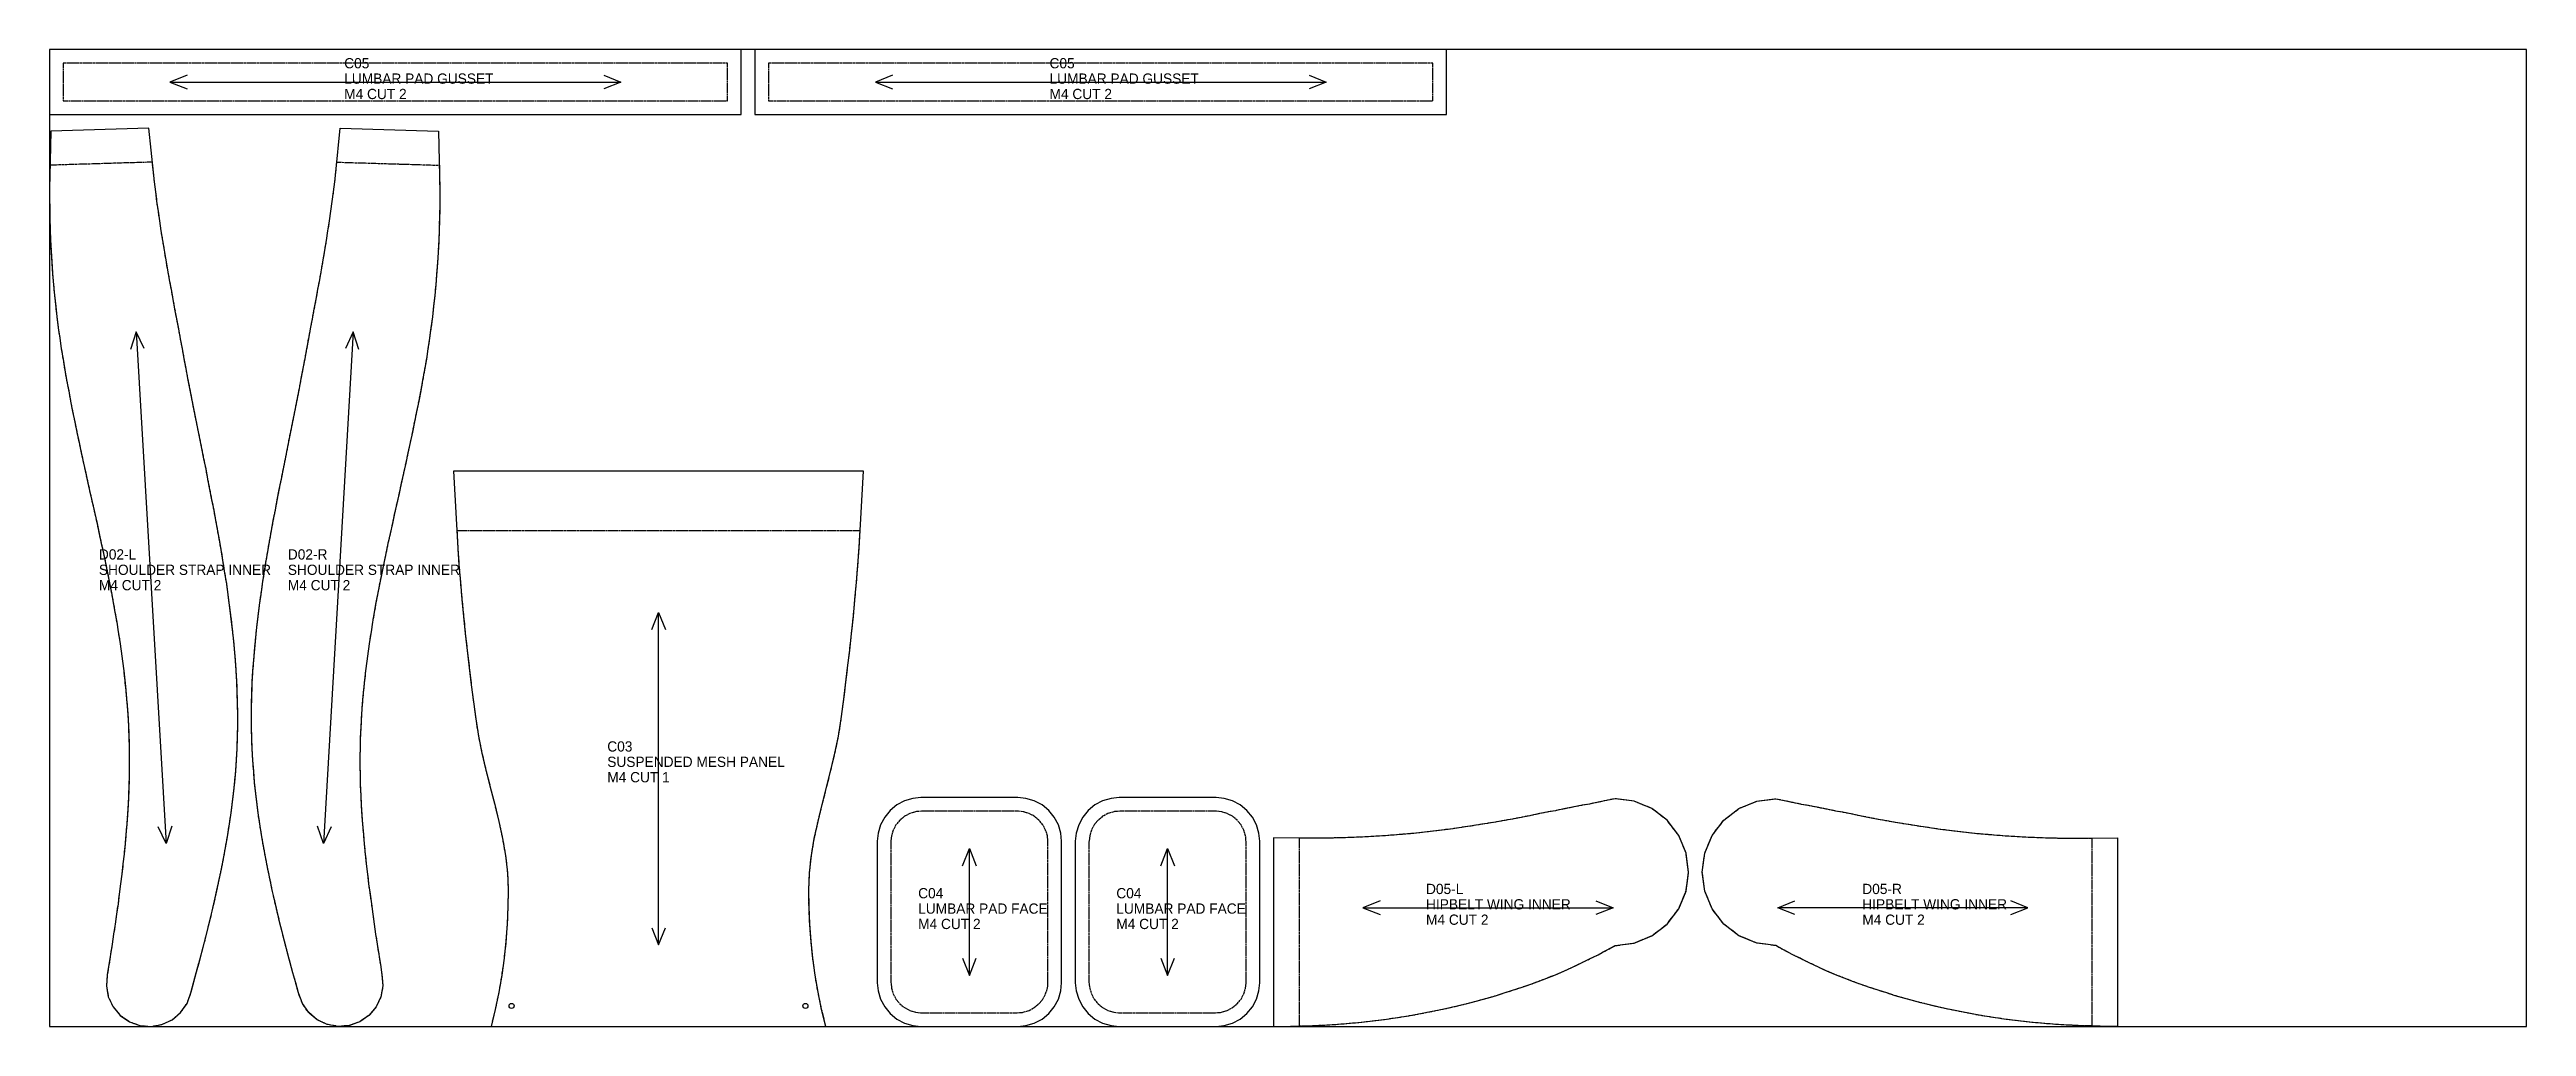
# Model space of a CAD drawing. Header units: millimetres. Extents: x 0 to 1450, y 0 to 572.
import ezdxf

# ---------------------------------------------------------------- set-up
doc = ezdxf.new("R2010")
doc.units = ezdxf.units.MM
doc.linetypes.add('DASHED', pattern=[1.524, 1.27, -0.254])
for name, color, linetype in [('CUT', 7, 'CONTINUOUS'), ('DRILL', 6, 'CONTINUOUS'), ('GRAIN', 5, 'CONTINUOUS'), ('SEW', 1, 'DASHED'), ('TEXT', 2, 'CONTINUOUS')]:
    doc.layers.add(name, color=color, linetype=linetype)

msp = doc.modelspace()

# ---------------------------------------------------------------- linework, layer by layer
at = {"layer": 'CUT'}
for points in [[(404.9, 533.8), (404.9, 571.8), (0, 571.8), (0, 533.8)], [(817.8, 533.8), (817.8, 571.8), (412.9, 571.8), (412.9, 533.8)], [(0.8, 524.1), (0.1, 497.7), (0, 491.3), (0, 484.9), (0.1, 478.5), (0.2, 472.1), (0.4, 465.7), (0.6, 459.4), (1, 453), (1.4, 446.7), (1.8, 440.4), (2.3, 434.1), (2.9, 427.8), (3.6, 421.5), (4.3, 415.3), (5.1, 409), (6, 402.8), (6.9, 396.6), (7.9, 390.5), (8.9, 384.3), (10, 378.2), (11.2, 372.1), (12.3, 366), (13.5, 359.9), (14.8, 353.8), (16, 347.8), (17.3, 341.8), (18.6, 335.7), (19.9, 329.8), (21.2, 323.8), (22.5, 317.9), (23.8, 312), (25.2, 306.1), (26.5, 300.2), (27.8, 294.3), (29, 288.5), (30.3, 282.7), (31.6, 276.9), (32.8, 271.1), (34, 265.4), (35.1, 259.6), (36.2, 253.9), (37.3, 248.1), (38.3, 242.4), (39.3, 236.7), (40.2, 231), (41.1, 225.3), (41.9, 219.6), (42.7, 213.9), (43.4, 208.2), (44, 202.6), (44.6, 197), (45.1, 191.3), (45.6, 185.7), (46, 180.1), (46.3, 174.6), (46.5, 169), (46.7, 163.4), (46.7, 157.9), (46.7, 152.3), (46.6, 146.7), (46.5, 141), (46.3, 135.4), (46, 129.7), (45.6, 123.9), (45.2, 118.2), (44.7, 112.5), (44.2, 106.7), (43.6, 100.9), (43, 95.1), (42.3, 89.2), (41.6, 83.4), (40.8, 77.5), (40.1, 71.7), (39.2, 65.8), (38.4, 59.9), (37.5, 54), (36.6, 48.1), (35.7, 42.2), (34.8, 36.2), (33.8, 30.3), (33.3, 23.8), (34.4, 17.4), (37.2, 11.5), (41.4, 6.5), (46.8, 2.8), (52.9, 0.5), (59.4, 0), (65.8, 1.2), (71.8, 3.9), (76.7, 8.1), (80.5, 13.5), (82.7, 19.6), (84.3, 25.5), (85.9, 31.4), (87.5, 37.3), (89.1, 43.3), (90.7, 49.3), (92.2, 55.3), (93.7, 61.3), (95.2, 67.4), (96.6, 73.5), (98, 79.7), (99.3, 85.9), (100.6, 92.1), (101.9, 98.3), (103, 104.6), (104.1, 110.9), (105.1, 117.2), (106.1, 123.6), (106.9, 130), (107.7, 136.4), (108.4, 142.9), (109, 149.4), (109.4, 155.9), (109.8, 162.4), (110, 169), (110.2, 175.6), (110.2, 182.1), (110.1, 188.7), (109.9, 195.2), (109.7, 201.7), (109.3, 208.1), (108.8, 214.6), (108.3, 221), (107.7, 227.4), (107, 233.8), (106.2, 240.2), (105.4, 246.5), (104.6, 252.8), (103.7, 259.1), (102.7, 265.3), (101.7, 271.6), (100.7, 277.8), (99.6, 283.9), (98.5, 290), (97.4, 296.1), (96.3, 302.2), (95.1, 308.3), (93.9, 314.3), (92.7, 320.3), (91.6, 326.3), (90.4, 332.2), (89.2, 338.2), (88, 344.1), (86.8, 350), (85.6, 355.9), (84.4, 361.7), (83.3, 367.6), (82.2, 373.4), (81, 379.3), (79.9, 385.1), (78.8, 390.9), (77.8, 396.7), (76.7, 402.5), (75.6, 408.3), (74.5, 414.1), (73.4, 419.9), (72.4, 425.6), (71.3, 431.4), (70.3, 437.1), (69.2, 442.8), (68.2, 448.6), (67.3, 454.3), (66.3, 460), (65.4, 465.7), (64.5, 471.5), (63.7, 477.2), (62.9, 482.9), (62.2, 488.6), (61.5, 494.4), (60.8, 500.1), (58.2, 525.8)], [(227.7, 524.1), (228.3, 497.7), (228.4, 491.3), (228.4, 484.9), (228.4, 478.5), (228.2, 472.1), (228.1, 465.7), (227.8, 459.4), (227.5, 453), (227.1, 446.7), (226.6, 440.4), (226.1, 434.1), (225.5, 427.8), (224.8, 421.5), (224.1, 415.3), (223.3, 409), (222.4, 402.8), (221.5, 396.6), (220.6, 390.5), (219.5, 384.3), (218.4, 378.2), (217.3, 372.1), (216.1, 366), (214.9, 359.9), (213.6, 353.8), (212.4, 347.8), (211.1, 341.8), (209.8, 335.7), (208.5, 329.8), (207.2, 323.8), (205.9, 317.9), (204.6, 312), (203.3, 306.1), (201.9, 300.2), (200.7, 294.3), (199.4, 288.5), (198.1, 282.7), (196.9, 276.9), (195.7, 271.1), (194.5, 265.4), (193.3, 259.6), (192.2, 253.9), (191.1, 248.1), (190.1, 242.4), (189.1, 236.7), (188.2, 231), (187.3, 225.3), (186.5, 219.6), (185.7, 213.9), (185, 208.2), (184.4, 202.6), (183.8, 197), (183.3, 191.3), (182.8, 185.7), (182.5, 180.1), (182.2, 174.6), (181.9, 169), (181.8, 163.4), (181.7, 157.9), (181.7, 152.3), (181.8, 146.7), (181.9, 141), (182.2, 135.4), (182.4, 129.7), (182.8, 123.9), (183.2, 118.2), (183.7, 112.5), (184.2, 106.7), (184.8, 100.9), (185.4, 95.1), (186.1, 89.2), (186.8, 83.4), (187.6, 77.5), (188.4, 71.7), (189.2, 65.8), (190, 59.9), (190.9, 54), (191.8, 48.1), (192.7, 42.2), (193.7, 36.2), (194.6, 30.3), (195.1, 23.8), (194, 17.4), (191.2, 11.5), (187, 6.5), (181.6, 2.8), (175.5, 0.5), (169, 0), (162.6, 1.2), (156.7, 3.9), (151.7, 8.1), (148, 13.5), (145.7, 19.6), (144.1, 25.5), (142.5, 31.4), (140.9, 37.3), (139.3, 43.3), (137.7, 49.3), (136.2, 55.3), (134.7, 61.3), (133.2, 67.4), (131.8, 73.5), (130.4, 79.7), (129.1, 85.9), (127.8, 92.1), (126.6, 98.3), (125.4, 104.6), (124.3, 110.9), (123.3, 117.2), (122.3, 123.6), (121.5, 130), (120.7, 136.4), (120, 142.9), (119.5, 149.4), (119, 155.9), (118.6, 162.4), (118.4, 169), (118.2, 175.6), (118.2, 182.1), (118.3, 188.7), (118.5, 195.2), (118.7, 201.7), (119.1, 208.1), (119.6, 214.6), (120.1, 221), (120.7, 227.4), (121.4, 233.8), (122.2, 240.2), (123, 246.5), (123.8, 252.8), (124.7, 259.1), (125.7, 265.3), (126.7, 271.6), (127.7, 277.8), (128.8, 283.9), (129.9, 290), (131, 296.1), (132.2, 302.2), (133.3, 308.3), (134.5, 314.3), (135.7, 320.3), (136.9, 326.3), (138.1, 332.2), (139.3, 338.2), (140.4, 344.1), (141.6, 350), (142.8, 355.9), (144, 361.7), (145.1, 367.6), (146.3, 373.4), (147.4, 379.3), (148.5, 385.1), (149.6, 390.9), (150.7, 396.7), (151.7, 402.5), (152.8, 408.3), (153.9, 414.1), (155, 419.9), (156.1, 425.6), (157.1, 431.4), (158.2, 437.1), (159.2, 442.8), (160.2, 448.6), (161.2, 454.3), (162.1, 460), (163, 465.7), (163.9, 471.5), (164.7, 477.2), (165.5, 482.9), (166.3, 488.6), (167, 494.4), (167.6, 500.1), (170.2, 525.8)], [(258.5, 0), (454.5, 0), (452, 10), (449.9, 20), (448.2, 30), (446.8, 40), (445.8, 50), (445, 60), (444.6, 70), (444.5, 80), (444.9, 90), (446, 100), (447.7, 110), (449.9, 120), (452.3, 130), (454.9, 140), (457.4, 150), (459.8, 160), (461.9, 170), (463.5, 180), (464.8, 190), (466, 200), (467.2, 210), (468.4, 220), (469.5, 230), (470.6, 240), (471.5, 250), (472.4, 260), (473.2, 270), (473.9, 280), (476.5, 325), (236.4, 325), (239, 280), (239.7, 270), (240.5, 260), (241.4, 250), (242.4, 240), (243.4, 230), (244.5, 220), (245.7, 210), (246.9, 200), (248.2, 190), (249.5, 180), (251.1, 170), (253.1, 160), (255.5, 150), (258, 140), (260.6, 130), (263, 120), (265.2, 110), (266.9, 100), (268.1, 90), (268.5, 80), (268.3, 70), (267.9, 60), (267.2, 50), (266.1, 40), (264.7, 30), (263, 20), (260.9, 10)], [(566.9, 0), (571.6, 0.5), (576.5, 1.9), (581, 4.3), (584.9, 7.6), (588.2, 11.5), (590.6, 16), (592, 20.9), (592.5, 25.6), (592.5, 108.4), (592, 113.1), (590.6, 118), (588.2, 122.5), (584.9, 126.4), (581, 129.7), (576.5, 132.1), (571.6, 133.5), (566.9, 134), (510.1, 134), (505.4, 133.5), (500.5, 132.1), (496, 129.7), (492.1, 126.4), (488.9, 122.5), (486.5, 118), (485, 113.1), (484.5, 108.4), (484.5, 25.6), (485, 20.9), (486.5, 16), (488.9, 11.5), (492.1, 7.6), (496, 4.3), (500.5, 1.9), (505.4, 0.5), (510.1, 0)], [(682.9, 0), (687.6, 0.5), (692.5, 1.9), (697, 4.3), (700.9, 7.6), (704.2, 11.5), (706.6, 16), (708, 20.9), (708.5, 25.6), (708.5, 108.4), (708, 113.1), (706.6, 118), (704.2, 122.5), (700.9, 126.4), (697, 129.7), (692.5, 132.1), (687.6, 133.5), (682.9, 134), (626.1, 134), (621.4, 133.5), (616.5, 132.1), (612, 129.7), (608.1, 126.4), (604.9, 122.5), (602.5, 118), (601, 113.1), (600.5, 108.4), (600.5, 25.6), (601, 20.9), (602.5, 16), (604.9, 11.5), (608.1, 7.6), (612, 4.3), (616.5, 1.9), (621.4, 0.5), (626.1, 0)], [(716.5, 0), (736.5, 0.4), (741.5, 0.6), (746.5, 0.8), (751.5, 1.1), (756.5, 1.5), (761.5, 1.9), (766.5, 2.4), (771.5, 2.9), (776.5, 3.5), (781.5, 4.1), (786.5, 4.9), (791.5, 5.6), (796.5, 6.4), (801.5, 7.3), (806.5, 8.3), (811.5, 9.3), (816.5, 10.3), (821.5, 11.4), (826.5, 12.6), (831.5, 13.9), (836.5, 15.2), (841.5, 16.6), (846.5, 18), (851.5, 19.6), (856.5, 21.2), (861.5, 22.8), (866.5, 24.5), (871.5, 26.4), (876.5, 28.3), (881.5, 30.3), (886.5, 32.4), (891.5, 34.7), (896.5, 37.1), (901.5, 39.5), (906.5, 42), (911.5, 44.6), (916.5, 47.3), (927.6, 48.8), (938, 53.1), (946.9, 59.9), (953.7, 68.8), (958, 79.2), (959.5, 90.3), (958, 101.4), (953.7, 111.8), (946.9, 120.7), (938, 127.6), (927.6, 131.8), (916.5, 133.3), (911.5, 132.3), (906.5, 131.2), (901.5, 130.2), (896.5, 129.3), (891.5, 128.3), (886.5, 127.3), (881.5, 126.3), (876.5, 125.4), (871.5, 124.4), (866.5, 123.3), (861.5, 122.4), (856.5, 121.4), (851.5, 120.5), (846.5, 119.6), (841.5, 118.8), (836.5, 118), (831.5, 117.2), (826.5, 116.5), (821.5, 115.7), (816.5, 115.1), (811.5, 114.5), (806.5, 113.9), (801.5, 113.3), (796.5, 112.8), (791.5, 112.4), (786.5, 112), (781.5, 111.6), (776.5, 111.3), (771.5, 111), (766.5, 110.8), (761.5, 110.6), (756.5, 110.4), (751.5, 110.3), (746.5, 110.3), (741.5, 110.2), (736.5, 110.3), (716.5, 110.5)], [(1210.5, 0), (1190.5, 0.4), (1185.5, 0.6), (1180.5, 0.8), (1175.5, 1.1), (1170.5, 1.5), (1165.5, 1.9), (1160.5, 2.4), (1155.5, 2.9), (1150.5, 3.5), (1145.5, 4.1), (1140.5, 4.9), (1135.5, 5.6), (1130.5, 6.4), (1125.5, 7.3), (1120.5, 8.3), (1115.5, 9.3), (1110.5, 10.3), (1105.5, 11.4), (1100.5, 12.6), (1095.5, 13.9), (1090.5, 15.2), (1085.5, 16.6), (1080.5, 18), (1075.5, 19.6), (1070.5, 21.2), (1065.5, 22.8), (1060.5, 24.5), (1055.5, 26.4), (1050.5, 28.3), (1045.5, 30.3), (1040.5, 32.4), (1035.5, 34.7), (1030.5, 37.1), (1025.5, 39.5), (1020.5, 42), (1015.5, 44.6), (1010.5, 47.3), (999.4, 48.8), (989, 53.1), (980.1, 59.9), (973.3, 68.8), (969, 79.2), (967.5, 90.3), (969, 101.4), (973.3, 111.8), (980.1, 120.7), (989, 127.6), (999.4, 131.8), (1010.5, 133.3), (1015.5, 132.3), (1020.5, 131.2), (1025.5, 130.2), (1030.5, 129.3), (1035.5, 128.3), (1040.5, 127.3), (1045.5, 126.3), (1050.5, 125.4), (1055.5, 124.4), (1060.5, 123.3), (1065.5, 122.4), (1070.5, 121.4), (1075.5, 120.5), (1080.5, 119.6), (1085.5, 118.8), (1090.5, 118), (1095.5, 117.2), (1100.5, 116.5), (1105.5, 115.7), (1110.5, 115.1), (1115.5, 114.5), (1120.5, 113.9), (1125.5, 113.3), (1130.5, 112.8), (1135.5, 112.4), (1140.5, 112), (1145.5, 111.6), (1150.5, 111.3), (1155.5, 111), (1160.5, 110.8), (1165.5, 110.6), (1170.5, 110.4), (1175.5, 110.3), (1180.5, 110.3), (1185.5, 110.2), (1190.5, 110.3), (1210.5, 110.5)]]:
    msp.add_lwpolyline(points, close=True, dxfattribs=at)
at = {"layer": 'DRILL'}
for centre in [(270.5, 12), (442.5, 12)]:
    msp.add_circle(centre, 1.5, dxfattribs=at)
at = {"layer": 'GRAIN'}
for p, q in [((70.5, 552.8), (334.4, 552.8)), ((483.5, 552.8), (747.3, 552.8)), ((50.7, 406.5), (68.2, 107)), ((177.7, 406.5), (160.3, 107)), ((356.5, 47.7), (356.5, 242.3)), ((538.5, 29.9), (538.5, 104.1)), ((654.5, 29.9), (654.5, 104.1)), ((768.9, 69.5), (915.3, 69.5)), ((1158.1, 69.5), (1011.7, 69.5))]:
    msp.add_line(p, q, dxfattribs=at)
for points in [[(80.5, 556.8), (70.5, 552.8), (80.5, 548.8)], [(324.4, 556.8), (334.4, 552.8), (324.4, 548.8)], [(493.5, 556.8), (483.5, 552.8), (493.5, 548.8)], [(737.3, 556.8), (747.3, 552.8), (737.3, 548.8)], [(55.3, 396.8), (50.7, 406.5), (47.3, 396.3)], [(181.1, 396.3), (177.7, 406.5), (173.2, 396.8)], [(352.5, 232.3), (356.5, 242.3), (360.5, 232.3)], [(71.6, 117.2), (68.2, 107), (63.6, 116.8)], [(164.8, 116.8), (160.3, 107), (156.9, 117.2)], [(534.5, 94.1), (538.5, 104.1), (542.5, 94.1)], [(650.5, 94.1), (654.5, 104.1), (658.5, 94.1)], [(778.9, 73.5), (768.9, 69.5), (778.9, 65.5)], [(905.3, 73.5), (915.3, 69.5), (905.3, 65.5)], [(1021.7, 65.5), (1011.7, 69.5), (1021.7, 73.5)], [(1148.1, 65.5), (1158.1, 69.5), (1148.1, 73.5)], [(352.5, 57.7), (356.5, 47.7), (360.5, 57.7)], [(534.5, 39.9), (538.5, 29.9), (542.5, 39.9)], [(650.5, 39.9), (654.5, 29.9), (658.5, 39.9)]]:
    msp.add_lwpolyline(points, dxfattribs=at)
at = {"layer": 'SEW'}
for points in [[(396.9, 541.8), (396.9, 563.8), (8, 563.8), (8, 541.8)], [(809.8, 541.8), (809.8, 563.8), (420.9, 563.8), (420.9, 541.8)], [(0.3, 504.1), (0.1, 497.7), (0, 491.3), (0, 484.9), (0.1, 478.5), (0.2, 472.1), (0.4, 465.7), (0.6, 459.4), (1, 453), (1.4, 446.7), (1.8, 440.4), (2.3, 434.1), (2.9, 427.8), (3.6, 421.5), (4.3, 415.3), (5.1, 409), (6, 402.8), (6.9, 396.6), (7.9, 390.5), (8.9, 384.3), (10, 378.2), (11.2, 372.1), (12.3, 366), (13.5, 359.9), (14.8, 353.8), (16, 347.8), (17.3, 341.8), (18.6, 335.7), (19.9, 329.8), (21.2, 323.8), (22.5, 317.9), (23.8, 312), (25.2, 306.1), (26.5, 300.2), (27.8, 294.3), (29, 288.5), (30.3, 282.7), (31.6, 276.9), (32.8, 271.1), (34, 265.4), (35.1, 259.6), (36.2, 253.9), (37.3, 248.1), (38.3, 242.4), (39.3, 236.7), (40.2, 231), (41.1, 225.3), (41.9, 219.6), (42.7, 213.9), (43.4, 208.2), (44, 202.6), (44.6, 197), (45.1, 191.3), (45.6, 185.7), (46, 180.1), (46.3, 174.6), (46.5, 169), (46.7, 163.4), (46.7, 157.9), (46.7, 152.3), (46.6, 146.7), (46.5, 141), (46.3, 135.4), (46, 129.7), (45.6, 123.9), (45.2, 118.2), (44.7, 112.5), (44.2, 106.7), (43.6, 100.9), (43, 95.1), (42.3, 89.2), (41.6, 83.4), (40.8, 77.5), (40.1, 71.7), (39.2, 65.8), (38.4, 59.9), (37.5, 54), (36.6, 48.1), (35.7, 42.2), (34.8, 36.2), (33.8, 30.3), (33.3, 23.8), (34.4, 17.4), (37.2, 11.5), (41.4, 6.5), (46.8, 2.8), (52.9, 0.5), (59.4, 0), (65.8, 1.2), (71.8, 3.9), (76.7, 8.1), (80.5, 13.5), (82.7, 19.6), (84.3, 25.5), (85.9, 31.4), (87.5, 37.3), (89.1, 43.3), (90.7, 49.3), (92.2, 55.3), (93.7, 61.3), (95.2, 67.4), (96.6, 73.5), (98, 79.7), (99.3, 85.9), (100.6, 92.1), (101.9, 98.3), (103, 104.6), (104.1, 110.9), (105.1, 117.2), (106.1, 123.6), (106.9, 130), (107.7, 136.4), (108.4, 142.9), (109, 149.4), (109.4, 155.9), (109.8, 162.4), (110, 169), (110.2, 175.6), (110.2, 182.1), (110.1, 188.7), (109.9, 195.2), (109.7, 201.7), (109.3, 208.1), (108.8, 214.6), (108.3, 221), (107.7, 227.4), (107, 233.8), (106.2, 240.2), (105.4, 246.5), (104.6, 252.8), (103.7, 259.1), (102.7, 265.3), (101.7, 271.6), (100.7, 277.8), (99.6, 283.9), (98.5, 290), (97.4, 296.1), (96.3, 302.2), (95.1, 308.3), (93.9, 314.3), (92.7, 320.3), (91.6, 326.3), (90.4, 332.2), (89.2, 338.2), (88, 344.1), (86.8, 350), (85.6, 355.9), (84.4, 361.7), (83.3, 367.6), (82.2, 373.4), (81, 379.3), (79.9, 385.1), (78.8, 390.9), (77.8, 396.7), (76.7, 402.5), (75.6, 408.3), (74.5, 414.1), (73.4, 419.9), (72.4, 425.6), (71.3, 431.4), (70.3, 437.1), (69.2, 442.8), (68.2, 448.6), (67.3, 454.3), (66.3, 460), (65.4, 465.7), (64.5, 471.5), (63.7, 477.2), (62.9, 482.9), (62.2, 488.6), (61.5, 494.4), (60.8, 500.1), (60.2, 505.9)], [(228.2, 504.1), (228.3, 497.7), (228.4, 491.3), (228.4, 484.9), (228.4, 478.5), (228.2, 472.1), (228.1, 465.7), (227.8, 459.4), (227.5, 453), (227.1, 446.7), (226.6, 440.4), (226.1, 434.1), (225.5, 427.8), (224.8, 421.5), (224.1, 415.3), (223.3, 409), (222.4, 402.8), (221.5, 396.6), (220.6, 390.5), (219.5, 384.3), (218.4, 378.2), (217.3, 372.1), (216.1, 366), (214.9, 359.9), (213.6, 353.8), (212.4, 347.8), (211.1, 341.8), (209.8, 335.7), (208.5, 329.8), (207.2, 323.8), (205.9, 317.9), (204.6, 312), (203.3, 306.1), (201.9, 300.2), (200.7, 294.3), (199.4, 288.5), (198.1, 282.7), (196.9, 276.9), (195.7, 271.1), (194.5, 265.4), (193.3, 259.6), (192.2, 253.9), (191.1, 248.1), (190.1, 242.4), (189.1, 236.7), (188.2, 231), (187.3, 225.3), (186.5, 219.6), (185.7, 213.9), (185, 208.2), (184.4, 202.6), (183.8, 197), (183.3, 191.3), (182.8, 185.7), (182.5, 180.1), (182.2, 174.6), (181.9, 169), (181.8, 163.4), (181.7, 157.9), (181.7, 152.3), (181.8, 146.7), (181.9, 141), (182.2, 135.4), (182.4, 129.7), (182.8, 123.9), (183.2, 118.2), (183.7, 112.5), (184.2, 106.7), (184.8, 100.9), (185.4, 95.1), (186.1, 89.2), (186.8, 83.4), (187.6, 77.5), (188.4, 71.7), (189.2, 65.8), (190, 59.9), (190.9, 54), (191.8, 48.1), (192.7, 42.2), (193.7, 36.2), (194.6, 30.3), (195.1, 23.8), (194, 17.4), (191.2, 11.5), (187, 6.5), (181.6, 2.8), (175.5, 0.5), (169, 0), (162.6, 1.2), (156.7, 3.9), (151.7, 8.1), (148, 13.5), (145.7, 19.6), (144.1, 25.5), (142.5, 31.4), (140.9, 37.3), (139.3, 43.3), (137.7, 49.3), (136.2, 55.3), (134.7, 61.3), (133.2, 67.4), (131.8, 73.5), (130.4, 79.7), (129.1, 85.9), (127.8, 92.1), (126.6, 98.3), (125.4, 104.6), (124.3, 110.9), (123.3, 117.2), (122.3, 123.6), (121.5, 130), (120.7, 136.4), (120, 142.9), (119.5, 149.4), (119, 155.9), (118.6, 162.4), (118.4, 169), (118.2, 175.6), (118.2, 182.1), (118.3, 188.7), (118.5, 195.2), (118.7, 201.7), (119.1, 208.1), (119.6, 214.6), (120.1, 221), (120.7, 227.4), (121.4, 233.8), (122.2, 240.2), (123, 246.5), (123.8, 252.8), (124.7, 259.1), (125.7, 265.3), (126.7, 271.6), (127.7, 277.8), (128.8, 283.9), (129.9, 290), (131, 296.1), (132.2, 302.2), (133.3, 308.3), (134.5, 314.3), (135.7, 320.3), (136.9, 326.3), (138.1, 332.2), (139.3, 338.2), (140.4, 344.1), (141.6, 350), (142.8, 355.9), (144, 361.7), (145.1, 367.6), (146.3, 373.4), (147.4, 379.3), (148.5, 385.1), (149.6, 390.9), (150.7, 396.7), (151.7, 402.5), (152.8, 408.3), (153.9, 414.1), (155, 419.9), (156.1, 425.6), (157.1, 431.4), (158.2, 437.1), (159.2, 442.8), (160.2, 448.6), (161.2, 454.3), (162.1, 460), (163, 465.7), (163.9, 471.5), (164.7, 477.2), (165.5, 482.9), (166.3, 488.6), (167, 494.4), (167.6, 500.1), (168.2, 505.9)], [(258.5, 0), (454.5, 0), (452, 10), (449.9, 20), (448.2, 30), (446.8, 40), (445.8, 50), (445, 60), (444.6, 70), (444.5, 80), (444.9, 90), (446, 100), (447.7, 110), (449.9, 120), (452.3, 130), (454.9, 140), (457.4, 150), (459.8, 160), (461.9, 170), (463.5, 180), (464.8, 190), (466, 200), (467.2, 210), (468.4, 220), (469.5, 230), (470.6, 240), (471.5, 250), (472.4, 260), (473.2, 270), (473.9, 280), (474.5, 290), (238.5, 290), (239, 280), (239.7, 270), (240.5, 260), (241.4, 250), (242.4, 240), (243.4, 230), (244.5, 220), (245.7, 210), (246.9, 200), (248.2, 190), (249.5, 180), (251.1, 170), (253.1, 160), (255.5, 150), (258, 140), (260.6, 130), (263, 120), (265.2, 110), (266.9, 100), (268.1, 90), (268.5, 80), (268.3, 70), (267.9, 60), (267.2, 50), (266.1, 40), (264.7, 30), (263, 20), (260.9, 10)], [(731.5, 0.3), (736.5, 0.4), (741.5, 0.6), (746.5, 0.8), (751.5, 1.1), (756.5, 1.5), (761.5, 1.9), (766.5, 2.4), (771.5, 2.9), (776.5, 3.5), (781.5, 4.1), (786.5, 4.9), (791.5, 5.6), (796.5, 6.4), (801.5, 7.3), (806.5, 8.3), (811.5, 9.3), (816.5, 10.3), (821.5, 11.4), (826.5, 12.6), (831.5, 13.9), (836.5, 15.2), (841.5, 16.6), (846.5, 18), (851.5, 19.6), (856.5, 21.2), (861.5, 22.8), (866.5, 24.5), (871.5, 26.4), (876.5, 28.3), (881.5, 30.3), (886.5, 32.4), (891.5, 34.7), (896.5, 37.1), (901.5, 39.5), (906.5, 42), (911.5, 44.6), (916.5, 47.3), (927.6, 48.8), (938, 53.1), (946.9, 59.9), (953.7, 68.8), (958, 79.2), (959.5, 90.3), (958, 101.4), (953.7, 111.8), (946.9, 120.7), (938, 127.6), (927.6, 131.8), (916.5, 133.3), (911.5, 132.3), (906.5, 131.2), (901.5, 130.2), (896.5, 129.3), (891.5, 128.3), (886.5, 127.3), (881.5, 126.3), (876.5, 125.4), (871.5, 124.4), (866.5, 123.3), (861.5, 122.4), (856.5, 121.4), (851.5, 120.5), (846.5, 119.6), (841.5, 118.8), (836.5, 118), (831.5, 117.2), (826.5, 116.5), (821.5, 115.7), (816.5, 115.1), (811.5, 114.5), (806.5, 113.9), (801.5, 113.3), (796.5, 112.8), (791.5, 112.4), (786.5, 112), (781.5, 111.6), (776.5, 111.3), (771.5, 111), (766.5, 110.8), (761.5, 110.6), (756.5, 110.4), (751.5, 110.3), (746.5, 110.3), (741.5, 110.2), (736.5, 110.3), (731.5, 110.3)], [(1195.5, 0.3), (1190.5, 0.4), (1185.5, 0.6), (1180.5, 0.8), (1175.5, 1.1), (1170.5, 1.5), (1165.5, 1.9), (1160.5, 2.4), (1155.5, 2.9), (1150.5, 3.5), (1145.5, 4.1), (1140.5, 4.9), (1135.5, 5.6), (1130.5, 6.4), (1125.5, 7.3), (1120.5, 8.3), (1115.5, 9.3), (1110.5, 10.3), (1105.5, 11.4), (1100.5, 12.6), (1095.5, 13.9), (1090.5, 15.2), (1085.5, 16.6), (1080.5, 18), (1075.5, 19.6), (1070.5, 21.2), (1065.5, 22.8), (1060.5, 24.5), (1055.5, 26.4), (1050.5, 28.3), (1045.5, 30.3), (1040.5, 32.4), (1035.5, 34.7), (1030.5, 37.1), (1025.5, 39.5), (1020.5, 42), (1015.5, 44.6), (1010.5, 47.3), (999.4, 48.8), (989, 53.1), (980.1, 59.9), (973.3, 68.8), (969, 79.2), (967.5, 90.3), (969, 101.4), (973.3, 111.8), (980.1, 120.7), (989, 127.6), (999.4, 131.8), (1010.5, 133.3), (1015.5, 132.3), (1020.5, 131.2), (1025.5, 130.2), (1030.5, 129.3), (1035.5, 128.3), (1040.5, 127.3), (1045.5, 126.3), (1050.5, 125.4), (1055.5, 124.4), (1060.5, 123.3), (1065.5, 122.4), (1070.5, 121.4), (1075.5, 120.5), (1080.5, 119.6), (1085.5, 118.8), (1090.5, 118), (1095.5, 117.2), (1100.5, 116.5), (1105.5, 115.7), (1110.5, 115.1), (1115.5, 114.5), (1120.5, 113.9), (1125.5, 113.3), (1130.5, 112.8), (1135.5, 112.4), (1140.5, 112), (1145.5, 111.6), (1150.5, 111.3), (1155.5, 111), (1160.5, 110.8), (1165.5, 110.6), (1170.5, 110.4), (1175.5, 110.3), (1180.5, 110.3), (1185.5, 110.2), (1190.5, 110.3), (1195.5, 110.3)], [(566.5, 8), (570, 8.3), (573.4, 9.4), (576.5, 11), (579.2, 13.3), (581.5, 16), (583.1, 19.1), (584.2, 22.5), (584.5, 26), (584.5, 108), (584.2, 111.5), (583.1, 114.9), (581.5, 118), (579.2, 120.7), (576.5, 123), (573.4, 124.6), (570, 125.7), (566.5, 126), (510.5, 126), (507, 125.7), (503.6, 124.6), (500.5, 123), (497.8, 120.7), (495.5, 118), (493.9, 114.9), (492.9, 111.5), (492.5, 108), (492.5, 26), (492.9, 22.5), (493.9, 19.1), (495.5, 16), (497.8, 13.3), (500.5, 11), (503.6, 9.4), (507, 8.3), (510.5, 8)], [(682.5, 8), (686, 8.3), (689.4, 9.4), (692.5, 11), (695.2, 13.3), (697.5, 16), (699.1, 19.1), (700.2, 22.5), (700.5, 26), (700.5, 108), (700.2, 111.5), (699.1, 114.9), (697.5, 118), (695.2, 120.7), (692.5, 123), (689.4, 124.6), (686, 125.7), (682.5, 126), (626.5, 126), (623, 125.7), (619.6, 124.6), (616.5, 123), (613.8, 120.7), (611.5, 118), (609.9, 114.9), (608.9, 111.5), (608.5, 108), (608.5, 26), (608.9, 22.5), (609.9, 19.1), (611.5, 16), (613.8, 13.3), (616.5, 11), (619.6, 9.4), (623, 8.3), (626.5, 8)]]:
    msp.add_lwpolyline(points, close=True, dxfattribs=at)
at = {"layer": 'TEXT'}
msp.add_lwpolyline([(0, 0), (1450, 0), (1450, 571.8), (0, 571.8)], close=True, dxfattribs=at)

# ---------------------------------------------------------------- texts
for s, p in [('C05', (172.5, 560.8)), ('C05', (585.4, 560.8)), ('LUMBAR PAD GUSSET', (172.5, 551.8)), ('LUMBAR PAD GUSSET', (585.4, 551.8)), ('M4 CUT 2', (172.5, 542.8)), ('M4 CUT 2', (585.4, 542.8)), ('D02-L', (28.9, 273.3)), ('D02-R', (139.5, 273.3)), ('SHOULDER STRAP INNER', (28.9, 264.3)), ('M4 CUT 2', (28.9, 255.3)), ('SHOULDER STRAP INNER', (139.5, 264.3)), ('M4 CUT 2', (139.5, 255.3)), ('C03', (326.5, 160.9)), ('SUSPENDED MESH PANEL', (326.5, 151.9)), ('M4 CUT 1', (326.5, 142.9)), ('C04', (508.5, 75)), ('C04', (624.5, 75)), ('D05-L', (805.8, 77.5)), ('HIPBELT WING INNER', (805.8, 68.5)), ('D05-R', (1061.2, 77.5)), ('HIPBELT WING INNER', (1061.2, 68.5)), ('LUMBAR PAD FACE', (508.5, 66)), ('M4 CUT 2', (508.5, 57)), ('LUMBAR PAD FACE', (624.5, 66)), ('M4 CUT 2', (624.5, 57)), ('M4 CUT 2', (805.8, 59.5)), ('M4 CUT 2', (1061.2, 59.5))]:
    msp.add_text(s, height=6, dxfattribs=at).set_placement(p)

doc.saveas('drawing.dxf')
